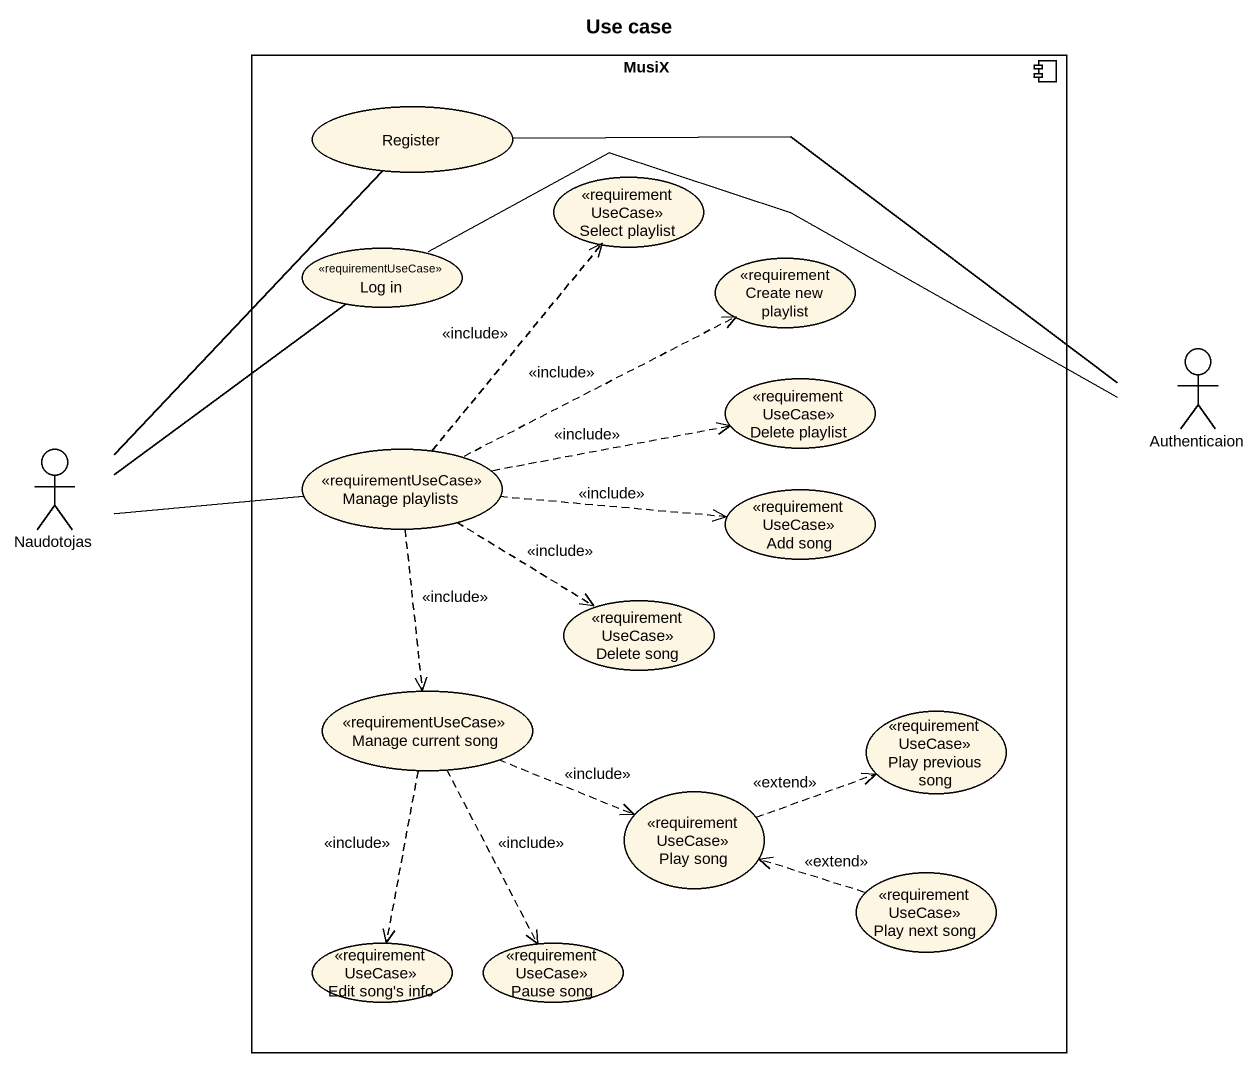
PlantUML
@startuml
title Use case
component MusiX {
  usecase Register
  usecase "Select playlist" as Select_playlist <<requirementUseCase>>
  usecase "Log in" as Log_in <<requirementUseCase>>
  usecase "Create new playlist" as Create_new_playlist <<requirementUseCase>>
  usecase "Delete playlist" as Delete_playlist <<requirementUseCase>>
  usecase "Manage playlists" as Manage_playlists <<requirementUseCase>>
  usecase "Add song" as Add_song <<requirementUseCase>>
  usecase "Delete song" as Delete_song <<requirementUseCase>>
  usecase "Manage current song" as Manage_current_song <<requirementUseCase>>
  usecase "Play previous song" as Play_previous_song <<requirementUseCase>>
  usecase "Play song" as Play_song <<requirementUseCase>>
  usecase "Play next song" as Play_next_song <<requirementUseCase>>
  usecase "Edit song's info" as Edit_song_s_info <<requirementUseCase>>
  usecase "Pause song" as Pause_song <<requirementUseCase>>
}
actor Authenticaion
actor Naudotojas
Register -right- Authenticaion
Register -- Naudotojas
Log_in -right- Authenticaion
Naudotojas -up- Log_in
Naudotojas -right- Manage_playlists
Manage_playlists .up.> Select_playlist : <<include>>
Manage_playlists .right.> Create_new_playlist : <<include>>
Manage_playlists .right.> Delete_playlist : <<include>>
Manage_playlists .right.> Add_song : <<include>>
Manage_playlists ..> Delete_song : <<include>>
Manage_playlists ..> Manage_current_song : <<include>>
Manage_current_song .right.> Play_song : <<include>>
Manage_current_song ..> Edit_song_s_info : <<include>>
Manage_current_song ..> Pause_song : <<include>>
Play_song .right.> Play_previous_song : <<extend>>
Play_next_song .left.> Play_song : <<extend>>
@enduml
